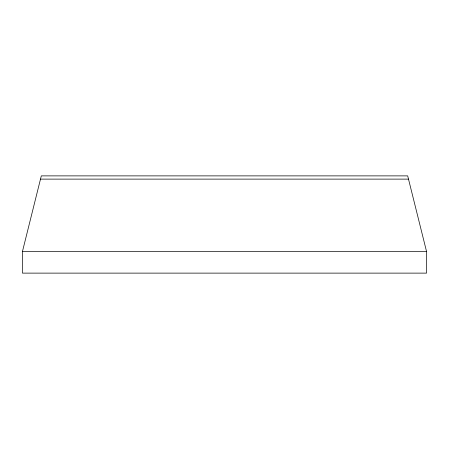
<?xml version="1.0" encoding="UTF-8"?>
<svg xmlns="http://www.w3.org/2000/svg" width="449" height="449" viewBox="0 0 449 449"><rect width="100%" height="100%" fill="white"/><g stroke="black" fill="none" stroke-linecap="round" stroke-linejoin="round"><path stroke-width="0.67" d="M22.45 251.513L41.308 175.879L407.692 175.879L426.55 251.513L426.55 273.121L22.45 273.121L22.45 251.513L426.55 251.513M40.5 179.117L408.5 179.117"/></g></svg>
